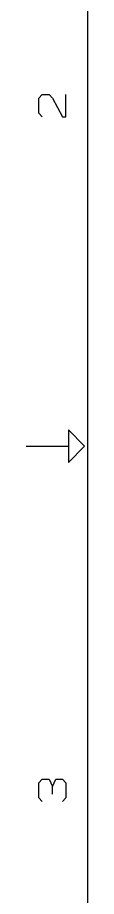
# Model space of a CAD drawing. Extents: x 8 to 288, y -6 to 426.
# Drawn here: x 9.5 to 19, y 141 to 275.7 of the extents above; entities that cross this region are included whole.
import ezdxf

# ---------------------------------------------------------------- set-up
doc = ezdxf.new("R2010")
doc.units = 0
doc.layers.get('0').update_dxf_attribs({"linetype": 'CONTINUOUS'})

msp = doc.modelspace()

# ---------------------------------------------------------------- linework, layer by layer
at = {"color": 0}
for p, q in [((18.9852, 3.5002), (18.9852, 416.5)), ((11.4432, 263.357), (11.9641, 263.928)), ((11.4432, 261.072), (11.4432, 263.357)), ((11.9641, 263.928), (13.0059, 263.928)), ((13.0059, 263.928), (13.5268, 263.357)), ((13.5268, 263.357), (15.0895, 260.502)), ((15.6091, 260.502), (15.6091, 263.928)), ((11.9641, 260.502), (11.4432, 261.072)), ((15.0895, 260.502), (15.6091, 260.502)), ((18.485, 210), (15.9852, 212.5)), ((15.9852, 212.5), (15.9852, 207.5)), ((9.485, 210), (15.9852, 210)), ((15.9852, 207.5), (18.485, 210)), ((11.4432, 158.357), (11.9641, 158.928)), ((11.4432, 156.071), (11.4432, 158.357)), ((11.9641, 158.928), (13.0059, 158.928)), ((13.0059, 158.928), (13.5268, 157.786)), ((13.5268, 157.786), (14.0477, 158.928)), ((13.5268, 156.643), (13.5268, 157.786)), ((14.0477, 158.928), (15.0909, 158.928)), ((15.0909, 158.928), (15.6118, 158.357)), ((15.6118, 158.357), (15.6118, 156.071)), ((11.9641, 155.501), (11.4432, 156.071)), ((15.6118, 156.071), (15.0909, 155.501))]:
    msp.add_line(p, q, dxfattribs=at)

doc.saveas('drawing.dxf')
